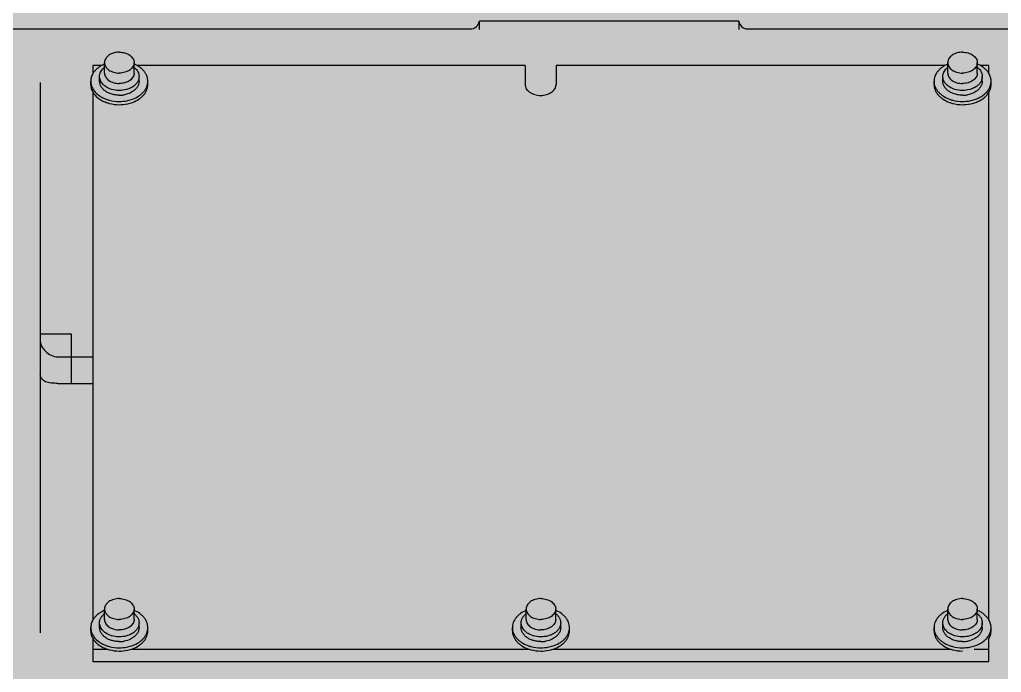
# Model space of a CAD drawing. Header units: millimetres. Extents: x -18489 to 17339, y -1599 to 10961.
# Drawn here: x -14620.48 to -14585.03, y 2107.55 to 2131.13 of the extents above; entities that cross this region are included whole.
import ezdxf

# ---------------------------------------------------------------- set-up
doc = ezdxf.new("R2010")
doc.units = ezdxf.units.MM
for name, color, linetype in [('188K-SM-03-F10-MECH-EQ-Y2257103$0$0 Xref', 8, 'Continuous'), ('188K-SM-03-F10-MECH-EQ-Y2257103$0$M-EQU-FOUNDATION', 8, 'Continuous'), ('188K-SM-03-F10-MECH-EQ-Y2257103$0$Micron CUP L10 HVAC EQU$0$M-MECH-EQU', 136, 'Continuous'), ('188K-SM-03-F10-MECH-EQ-Y2257103$0$Micron CUP L10 HVAC EQU$0$M-PHASE1 AREA', 252, 'Continuous')]:
    doc.layers.add(name, color=color, linetype=linetype)

# ---------------------------------------------------------------- blocks, each defined once
blk = doc.blocks.new('188K-SM-03-F10-MECH-EQ-Y2257103$0$Micron CUP L10 HVAC EQU$0$A$C0c53ceb0')
at = {"layer": '188K-SM-03-F10-MECH-EQ-Y2257103$0$Micron CUP L10 HVAC EQU$0$M-PHASE1 AREA'}
for p, q in [((15486.37702, 12136.53778), (15392.74966, 12136.53778)), ((15392.74966, 12133.5132), (15392.74966, 12136.53778)), ((15486.37702, 12136.53778), (15486.37702, 12133.5132)), ((15203.21132, 12133.74672), (15389.45113, 12133.74672)), ((15489.67555, 12133.74672), (15605.70752, 12133.74672)), ((15256.23178, 12120.51174), (15253.19667, 12120.51174)), ((15253.19667, 12120.51174), (15253.19667, 12117.62526)), ((15257.38326, 12117.82049), (15257.38326, 12121.58823)), ((15268.04003, 12117.82049), (15268.04003, 12121.58823)), ((15409.24228, 12120.51174), (15269.19151, 12120.51174)), ((15409.24228, 12120.51174), (15409.24228, 12113.69392)), ((15560.71103, 12120.51174), (15420.40652, 12120.51174)), ((15420.40652, 12120.51174), (15420.40652, 12113.69392)), ((15561.86251, 12117.82049), (15561.86251, 12121.58823)), ((15572.51928, 12117.82049), (15572.51928, 12121.58823)), ((15576.70587, 12120.51174), (15573.67076, 12120.51174)), ((15576.70587, 12117.62526), (15576.70587, 12120.51174)), ((15255.58175, 12114.86013), (15255.58175, 12116.56458)), ((15269.84153, 12114.86013), (15269.84153, 12116.56458)), ((15560.061, 12114.86013), (15560.061, 12116.56458)), ((15574.32078, 12114.86013), (15574.32078, 12116.56458)), ((15234.16671, 12114.41434), (15234.16671, 11915.61578)), ((15252.40375, 12113.69392), (15252.40375, 12114.86013)), ((15273.01953, 12113.69392), (15273.01953, 12114.86013)), ((15556.883, 12113.69392), (15556.883, 12114.86013)), ((15577.49878, 12113.69392), (15577.49878, 12114.86013)), ((15253.19667, 12110.9288), (15253.19667, 11920.26753)), ((15576.70587, 11920.26753), (15576.70587, 12110.9288)), ((15245.45782, 12023.44911), (15234.16671, 12023.44911)), ((15245.45782, 12005.72941), (15245.45782, 12023.44911)), ((15240.51003, 12015.32976), (15253.19667, 12015.32976)), ((15240.51003, 12005.72955), (15253.19667, 12005.72955)), ((15257.38326, 11920.46276), (15257.38326, 11924.2305)), ((15268.04003, 11920.46276), (15268.04003, 11924.2305)), ((15409.62288, 11920.46276), (15409.62288, 11924.2305)), ((15420.27965, 11920.46276), (15420.27965, 11924.2305)), ((15561.86251, 11920.46276), (15561.86251, 11924.2305)), ((15572.51928, 11920.46276), (15572.51928, 11924.2305)), ((15255.58175, 11917.5024), (15255.58175, 11919.20685)), ((15269.84153, 11917.5024), (15269.84153, 11919.20685)), ((15407.82138, 11917.5024), (15407.82138, 11919.20685)), ((15422.08116, 11917.5024), (15422.08116, 11919.20685)), ((15560.061, 11917.5024), (15560.061, 11919.20685)), ((15574.32078, 11917.5024), (15574.32078, 11919.20685)), ((15252.40375, 11916.33619), (15252.40375, 11917.5024)), ((15273.01953, 11916.33619), (15273.01953, 11917.5024)), ((15404.64338, 11916.33619), (15404.64338, 11917.5024)), ((15425.25916, 11916.33619), (15425.25916, 11917.5024)), ((15556.883, 11916.33619), (15556.883, 11917.5024)), ((15577.49878, 11916.33619), (15577.49878, 11917.5024)), ((15253.19667, 11913.57107), (15253.19667, 11905.21239)), ((15576.70587, 11905.21239), (15576.70587, 11913.57107)), ((15253.19667, 11909.6978), (15258.46102, 11909.6978)), ((15266.96227, 11909.6978), (15410.70064, 11909.6978)), ((15419.20189, 11909.6978), (15562.94027, 11909.6978)), ((15571.44152, 11909.6978), (15576.70587, 11909.6978)), ((15253.19667, 11905.21239), (15576.70587, 11905.21239))]:
    blk.add_line(p, q, dxfattribs=at)
for centre, radius, start, end in [((15389.45113, 12137.04524), 3.29853, 270, 351.1501169), ((15489.67555, 12137.04524), 3.29853, 188.8498831, 270), ((15261.89483, 12110.5293), 11.4928, 113.1588691, 116.1903204), ((15263.51735, 12110.50269), 11.52164, 64.948865, 66.842348), ((15566.37407, 12110.5293), 11.4928, 113.1588691, 116.1903204), ((15567.9966, 12110.50269), 11.52164, 64.948865, 66.842348), ((15261.01761, 12115.33503), 5.84634, 128.528757, 133.6162458), ((15264.26386, 12115.16578), 6.06708, 49.7708212, 51.4191546), ((15565.49686, 12115.33503), 5.84634, 128.528757, 133.6162458), ((15568.74311, 12115.16578), 6.06708, 49.7708212, 51.4191546), ((15260.78263, 12117.54479), 5.50374, 222.7749544, 226.8486984), ((15261.13143, 12117.92581), 6.02027, 226.9069085, 232.4938278), ((15264.18588, 12118.06039), 6.19155, 307.5258068, 308.9357053), ((15565.26188, 12117.54479), 5.50374, 222.7749544, 226.8486984), ((15565.61068, 12117.92581), 6.02027, 226.9069085, 232.4938278), ((15568.66513, 12118.06039), 6.19155, 307.5258068, 308.9357053), ((15262.71288, 12119.84892), 10.03038, 269.9929258, 276.1678883), ((15262.72994, 12119.68053), 9.86114, 276.1744783, 277.1800614), ((15262.74707, 12119.5528), 9.73227, 277.1739976, 280.0449696), ((15567.19213, 12119.84892), 10.03038, 269.9929258, 276.1678883), ((15567.20919, 12119.68053), 9.86114, 276.1744783, 277.1800614), ((15567.22632, 12119.5528), 9.73227, 277.1739976, 280.0449696), ((15260.78263, 11920.18706), 5.50374, 222.7749544, 226.8486984), ((15261.13143, 11920.56808), 6.02027, 226.9069085, 232.4938278), ((15264.18588, 11920.70266), 6.19155, 307.5258068, 308.9357053), ((15413.02225, 11920.18706), 5.50374, 222.7749544, 226.8486984), ((15413.37106, 11920.56808), 6.02027, 226.9069085, 232.4938278), ((15416.42551, 11920.70266), 6.19155, 307.5258068, 308.9357053), ((15565.66812, 11920.64049), 6.11268, 229.0033146, 232.4800237), ((15568.75266, 11920.59278), 6.05109, 307.5022766, 311.014385), ((15262.71288, 11922.49119), 10.03038, 269.9929258, 276.1678883), ((15262.72994, 11922.3228), 9.86114, 276.1744783, 277.1800614), ((15262.74707, 11922.19507), 9.73227, 277.1739976, 280.0449696), ((15414.95251, 11922.49119), 10.03038, 269.9929258, 276.1678883), ((15414.96956, 11922.3228), 9.86114, 276.1744783, 277.1800614), ((15414.98669, 11922.19507), 9.73227, 277.1739976, 280.0449696), ((15567.20388, 11922.31504), 9.85425, 269.9245055, 281.54312)]:
    blk.add_arc(centre, radius, start, end, dxfattribs=at)
for points, knots in [([(15262.71164, 12125.35597), (15262.02526, 12125.35597), (15261.00163, 12125.21783), (15259.75605, 12124.75204), (15258.94412, 12124.2866), (15258.27314, 12123.71647), (15257.76921, 12123.06039), (15257.45506, 12122.34193), (15257.38327, 12121.83561), (15257.38327, 12121.58823)], [0, 0, 0, 0, 0.286788988, 0.423950674, 0.553971236, 0.675795026, 0.789521273, 0.896637404, 1, 1, 1, 1]), ([(15262.71164, 12125.35597), (15263.39802, 12125.35597), (15264.42165, 12125.21783), (15265.66723, 12124.75204), (15266.47916, 12124.2866), (15267.15015, 12123.71647), (15267.65407, 12123.06039), (15267.96822, 12122.34193), (15268.04001, 12121.83561), (15268.04001, 12121.58823)], [0, 0, 0, 0, 0.286788988, 0.423950674, 0.553971236, 0.675795026, 0.789521273, 0.896637404, 1, 1, 1, 1]), ([(15567.19089, 12125.35597), (15566.50451, 12125.35597), (15565.48088, 12125.21783), (15564.2353, 12124.75204), (15563.42337, 12124.2866), (15562.75239, 12123.71647), (15562.24846, 12123.06039), (15561.93431, 12122.34193), (15561.86252, 12121.83561), (15561.86252, 12121.58823)], [0, 0, 0, 0, 0.286788988, 0.423950674, 0.553971236, 0.675795026, 0.789521273, 0.896637404, 1, 1, 1, 1]), ([(15567.19089, 12125.35597), (15567.87727, 12125.35597), (15568.9009, 12125.21783), (15570.14648, 12124.75204), (15570.95841, 12124.2866), (15571.6294, 12123.71647), (15572.13332, 12123.06039), (15572.44747, 12122.34193), (15572.51926, 12121.83561), (15572.51926, 12121.58823)], [0, 0, 0, 0, 0.286788988, 0.423950674, 0.553971236, 0.675795026, 0.789521273, 0.896637404, 1, 1, 1, 1]), ([(15256.82243, 12120.84217), (15256.42737, 12120.6477), (15255.67662, 12120.22145), (15254.66846, 12119.4583), (15253.82275, 12118.59985), (15253.36873, 12117.95978), (15253.17754, 12117.63081)], [0, 0, 0, 0, 0.268332212, 0.524486576, 0.768135983, 1, 1, 1, 1]), ([(15257.38327, 12121.58823), (15257.38327, 12121.34085), (15257.45506, 12120.83454), (15257.76921, 12120.11608), (15258.27314, 12119.45999), (15258.94412, 12118.88986), (15259.75605, 12118.42443), (15261.00163, 12117.95863), (15262.02526, 12117.82049), (15262.71164, 12117.82049)], [0, 0, 0, 0, 0.103362596, 0.210478727, 0.324204974, 0.446028764, 0.576049326, 0.713211012, 1, 1, 1, 1]), ([(15268.04001, 12121.58823), (15268.04001, 12121.34085), (15267.96822, 12120.83454), (15267.65407, 12120.11608), (15267.15015, 12119.45999), (15266.47916, 12118.88986), (15265.66723, 12118.42443), (15264.42165, 12117.95863), (15263.39802, 12117.82049), (15262.71164, 12117.82049)], [0, 0, 0, 0, 0.103362596, 0.210478727, 0.324204974, 0.446028764, 0.576049326, 0.713211012, 1, 1, 1, 1]), ([(15273.01953, 12114.86013), (15273.01953, 12115.16017), (15272.96627, 12115.76598), (15272.72874, 12116.65652), (15272.33789, 12117.51819), (15271.8007, 12118.33739), (15271.12595, 12119.10226), (15270.03653, 12120.05297), (15269.07613, 12120.62253), (15268.39592, 12120.94049)], [0, 0, 0, 0, 0.11174478, 0.225149291, 0.341705381, 0.462607147, 0.588678042, 0.720351669, 1, 1, 1, 1]), ([(15561.30168, 12120.84217), (15560.64869, 12120.52073), (15559.7285, 12119.95097), (15558.68771, 12119.01115), (15558.04383, 12118.25858), (15557.53183, 12117.45546), (15557.15967, 12116.61291), (15556.93366, 12115.74361), (15556.883, 12115.15284), (15556.883, 12114.86013)], [0, 0, 0, 0, 0.278914809, 0.410341784, 0.53631175, 0.65727955, 0.774063787, 0.887825769, 1, 1, 1, 1]), ([(15561.86252, 12121.58823), (15561.86252, 12121.34085), (15561.93431, 12120.83454), (15562.24846, 12120.11608), (15562.75239, 12119.45999), (15563.42337, 12118.88986), (15564.2353, 12118.42443), (15565.48088, 12117.95863), (15566.50451, 12117.82049), (15567.19089, 12117.82049)], [0, 0, 0, 0, 0.103362596, 0.210478727, 0.324204974, 0.446028764, 0.576049326, 0.713211012, 1, 1, 1, 1]), ([(15572.51926, 12121.58823), (15572.51926, 12121.34085), (15572.44747, 12120.83454), (15572.13332, 12120.11608), (15571.6294, 12119.45999), (15570.95841, 12118.88986), (15570.14648, 12118.42443), (15568.9009, 12117.95863), (15567.87727, 12117.82049), (15567.19089, 12117.82049)], [0, 0, 0, 0, 0.103362596, 0.210478727, 0.324204974, 0.446028764, 0.576049326, 0.713211012, 1, 1, 1, 1]), ([(15576.72499, 12117.63081), (15576.5256, 12117.9739), (15576.04875, 12118.64065), (15575.15575, 12119.5293), (15574.08838, 12120.31292), (15573.29341, 12120.74498), (15572.87517, 12120.94049)], [0, 0, 0, 0, 0.231166026, 0.474613239, 0.731045203, 1, 1, 1, 1]), ([(15253.17754, 12117.63081), (15253.05209, 12117.41496), (15252.8293, 12116.97329), (15252.58471, 12116.28072), (15252.4368, 12115.57409), (15252.40375, 12115.09716), (15252.40375, 12114.86013)], [0, 0, 0, 0, 0.257512723, 0.508724866, 0.755506666, 1, 1, 1, 1]), ([(15255.58177, 12116.56458), (15255.58177, 12116.83323), (15255.64417, 12117.37897), (15255.9204, 12118.16938), (15256.36992, 12118.91542), (15256.76532, 12119.35852), (15256.98466, 12119.56764)], [0, 0, 0, 0, 0.236860265, 0.479513031, 0.732801805, 1, 1, 1, 1]), ([(15256.74274, 12113.80709), (15256.55952, 12114.00539), (15256.23037, 12114.42141), (15255.85956, 12115.10806), (15255.63281, 12115.82756), (15255.58177, 12116.32102), (15255.58177, 12116.56458)], [0, 0, 0, 0, 0.264767003, 0.517467871, 0.761153089, 1, 1, 1, 1]), ([(15257.38327, 12117.82049), (15257.38327, 12117.57311), (15257.45506, 12117.0668), (15257.76921, 12116.34834), (15258.27314, 12115.69225), (15258.94412, 12115.12212), (15259.75605, 12114.65669), (15261.00163, 12114.1909), (15262.02526, 12114.05276), (15262.71164, 12114.05276)], [0, 0, 0, 0, 0.103362596, 0.210478727, 0.324204974, 0.446028764, 0.576049326, 0.713211012, 1, 1, 1, 1]), ([(15268.04001, 12117.82049), (15268.04001, 12117.57311), (15267.96822, 12117.0668), (15267.65407, 12116.34834), (15267.15015, 12115.69225), (15266.47916, 12115.12212), (15265.66723, 12114.65669), (15264.42165, 12114.1909), (15263.39802, 12114.05276), (15262.71164, 12114.05276)], [0, 0, 0, 0, 0.103362596, 0.210478727, 0.324204974, 0.446028764, 0.576049326, 0.713211012, 1, 1, 1, 1]), ([(15269.84152, 12116.56458), (15269.84152, 12116.26173), (15269.76164, 12115.64406), (15269.41005, 12114.75882), (15268.8423, 12113.93753), (15268.34917, 12113.46424), (15268.07695, 12113.24428)], [0, 0, 0, 0, 0.234069694, 0.475329886, 0.729505668, 1, 1, 1, 1]), ([(15268.18227, 12119.7978), (15268.43921, 12119.58041), (15268.90406, 12119.11482), (15269.43732, 12118.31398), (15269.76679, 12117.45517), (15269.84152, 12116.85781), (15269.84152, 12116.56458)], [0, 0, 0, 0, 0.269574381, 0.523491077, 0.765138928, 1, 1, 1, 1]), ([(15560.06102, 12116.56458), (15560.06102, 12116.83323), (15560.12342, 12117.37897), (15560.39965, 12118.16938), (15560.84917, 12118.91542), (15561.24457, 12119.35852), (15561.46391, 12119.56764)], [0, 0, 0, 0, 0.236860265, 0.479513031, 0.732801805, 1, 1, 1, 1]), ([(15561.22199, 12113.80709), (15561.03877, 12114.00539), (15560.70962, 12114.42141), (15560.33881, 12115.10806), (15560.11206, 12115.82756), (15560.06102, 12116.32102), (15560.06102, 12116.56458)], [0, 0, 0, 0, 0.264767003, 0.517467871, 0.761153089, 1, 1, 1, 1]), ([(15561.86252, 12117.82049), (15561.86252, 12117.57311), (15561.93431, 12117.0668), (15562.24846, 12116.34834), (15562.75239, 12115.69225), (15563.42337, 12115.12212), (15564.2353, 12114.65669), (15565.48088, 12114.1909), (15566.50451, 12114.05276), (15567.19089, 12114.05276)], [0, 0, 0, 0, 0.103362596, 0.210478727, 0.324204974, 0.446028764, 0.576049326, 0.713211012, 1, 1, 1, 1]), ([(15572.51926, 12117.82049), (15572.51926, 12117.57311), (15572.44747, 12117.0668), (15572.13332, 12116.34834), (15571.6294, 12115.69225), (15570.95841, 12115.12212), (15570.14648, 12114.65669), (15568.9009, 12114.1909), (15567.87727, 12114.05276), (15567.19089, 12114.05276)], [0, 0, 0, 0, 0.103362596, 0.210478727, 0.324204974, 0.446028764, 0.576049326, 0.713211012, 1, 1, 1, 1]), ([(15574.32077, 12116.56458), (15574.32077, 12116.26173), (15574.24089, 12115.64406), (15573.8893, 12114.75882), (15573.32155, 12113.93753), (15572.82842, 12113.46424), (15572.5562, 12113.24428)], [0, 0, 0, 0, 0.234069694, 0.475329886, 0.729505668, 1, 1, 1, 1]), ([(15572.66152, 12119.7978), (15572.91846, 12119.58041), (15573.38331, 12119.11482), (15573.91657, 12118.31398), (15574.24604, 12117.45517), (15574.32077, 12116.85781), (15574.32077, 12116.56458)], [0, 0, 0, 0, 0.269574381, 0.523491077, 0.765138928, 1, 1, 1, 1]), ([(15577.49878, 12114.86013), (15577.49878, 12115.09716), (15577.46573, 12115.57409), (15577.31783, 12116.28072), (15577.07323, 12116.97329), (15576.85044, 12117.41496), (15576.72499, 12117.63081)], [0, 0, 0, 0, 0.244493334, 0.491275134, 0.742487277, 1, 1, 1, 1]), ([(15252.40375, 12114.86013), (15252.40375, 12114.62309), (15252.4368, 12114.14617), (15252.58471, 12113.43953), (15252.8293, 12112.74697), (15253.05209, 12112.30529), (15253.17754, 12112.08944)], [0, 0, 0, 0, 0.244493334, 0.491275134, 0.742487277, 1, 1, 1, 1]), ([(15252.40375, 12113.69392), (15252.40375, 12113.45689), (15252.4368, 12112.97996), (15252.58471, 12112.27333), (15252.8293, 12111.58076), (15253.05209, 12111.13909), (15253.17754, 12110.92324)], [0, 0, 0, 0, 0.244493334, 0.491275134, 0.742487277, 1, 1, 1, 1]), ([(15257.93812, 12111.11522), (15257.58192, 12111.34225), (15256.93228, 12111.84496), (15256.17001, 12112.76296), (15255.6916, 12113.78251), (15255.58177, 12114.5071), (15255.58177, 12114.86013)], [0, 0, 0, 0, 0.27510598, 0.530746196, 0.770079369, 1, 1, 1, 1]), ([(15259.32343, 12112.12863), (15259.15191, 12112.19413), (15258.49918, 12112.46813), (15257.88182, 12112.83061), (15257.46601, 12113.15)], [0, 0, 0, 0, 0.259357224, 1, 1, 1, 1]), ([(15267.95727, 12113.15), (15267.82202, 12113.04611), (15267.24306, 12112.63776), (15266.60193, 12112.32037), (15266.09986, 12112.12863)], [0, 0, 0, 0, 0.24089007, 1, 1, 1, 1]), ([(15267.48043, 12108.39828), (15268.27931, 12108.69307), (15269.41659, 12109.2511), (15270.7228, 12110.2378), (15271.53656, 12111.05003), (15272.18794, 12111.93481), (15272.664, 12112.87676), (15272.95428, 12113.85796), (15273.01953, 12114.52864), (15273.01953, 12114.86013)], [0, 0, 0, 0, 0.282453329, 0.415182561, 0.541745185, 0.662447936, 0.77810747, 0.890044774, 1, 1, 1, 1]), ([(15267.48043, 12107.23207), (15268.27931, 12107.52686), (15269.41659, 12108.0849), (15270.7228, 12109.0716), (15271.53656, 12109.88383), (15272.18794, 12110.76861), (15272.664, 12111.71056), (15272.95428, 12112.69175), (15273.01953, 12113.36243), (15273.01953, 12113.69392)], [0, 0, 0, 0, 0.282453329, 0.415182561, 0.541745185, 0.662447936, 0.77810747, 0.890044774, 1, 1, 1, 1]), ([(15269.84152, 12114.86013), (15269.84152, 12114.5071), (15269.73169, 12113.78251), (15269.25327, 12112.76296), (15268.491, 12111.84496), (15267.84137, 12111.34225), (15267.48516, 12111.11522)], [0, 0, 0, 0, 0.229920631, 0.469253804, 0.72489402, 1, 1, 1, 1]), ([(15409.24228, 12113.69392), (15409.24228, 12113.17082), (15409.58197, 12112.04728), (15410.8827, 12110.76104), (15412.71101, 12109.93477), (15414.8244, 12109.64928), (15416.93779, 12109.93477), (15418.7661, 12110.76104), (15420.06683, 12112.04728), (15420.40652, 12113.17082), (15420.40652, 12113.69392)], [0, 0, 0, 0, 0.104746837, 0.222329114, 0.356016419, 0.5, 0.643983581, 0.777670886, 0.895253162, 1, 1, 1, 1]), ([(15556.883, 12114.86013), (15556.883, 12114.52864), (15556.94825, 12113.85796), (15557.23853, 12112.87676), (15557.7146, 12111.93481), (15558.36597, 12111.05003), (15559.17974, 12110.2378), (15560.48594, 12109.2511), (15561.62322, 12108.69307), (15562.4221, 12108.39828)], [0, 0, 0, 0, 0.109955226, 0.22189253, 0.337552064, 0.458254815, 0.584817439, 0.717546671, 1, 1, 1, 1]), ([(15556.883, 12113.69392), (15556.883, 12113.36243), (15556.94825, 12112.69175), (15557.23853, 12111.71056), (15557.7146, 12110.76861), (15558.36597, 12109.88383), (15559.17974, 12109.0716), (15560.48594, 12108.0849), (15561.62322, 12107.52686), (15562.4221, 12107.23207)], [0, 0, 0, 0, 0.109955226, 0.22189253, 0.337552064, 0.458254815, 0.584817439, 0.717546671, 1, 1, 1, 1]), ([(15562.41737, 12111.11522), (15562.06117, 12111.34225), (15561.41153, 12111.84496), (15560.64926, 12112.76296), (15560.17085, 12113.78251), (15560.06102, 12114.5071), (15560.06102, 12114.86013)], [0, 0, 0, 0, 0.27510598, 0.530746196, 0.770079369, 1, 1, 1, 1]), ([(15563.80268, 12112.12863), (15563.63116, 12112.19413), (15562.97843, 12112.46813), (15562.36107, 12112.83061), (15561.94526, 12113.15)], [0, 0, 0, 0, 0.259357224, 1, 1, 1, 1]), ([(15572.43652, 12113.15), (15572.30127, 12113.04611), (15571.72231, 12112.63776), (15571.08118, 12112.32037), (15570.5791, 12112.12863)], [0, 0, 0, 0, 0.24089007, 1, 1, 1, 1]), ([(15574.32077, 12114.86013), (15574.32077, 12114.5071), (15574.21094, 12113.78251), (15573.73252, 12112.76296), (15572.97025, 12111.84496), (15572.32062, 12111.34225), (15571.96441, 12111.11522)], [0, 0, 0, 0, 0.229920631, 0.469253804, 0.72489402, 1, 1, 1, 1]), ([(15576.72499, 12112.08944), (15576.85044, 12112.30529), (15577.07323, 12112.74697), (15577.31783, 12113.43953), (15577.46573, 12114.14617), (15577.49878, 12114.62309), (15577.49878, 12114.86013)], [0, 0, 0, 0, 0.257512723, 0.508724866, 0.755506666, 1, 1, 1, 1]), ([(15576.72499, 12110.92324), (15576.85044, 12111.13909), (15577.07323, 12111.58076), (15577.31783, 12112.27333), (15577.46573, 12112.97996), (15577.49878, 12113.45689), (15577.49878, 12113.69392)], [0, 0, 0, 0, 0.257512723, 0.508724866, 0.755506666, 1, 1, 1, 1]), ([(15253.17754, 12112.08944), (15253.41232, 12111.68547), (15253.99088, 12110.90444), (15255.09666, 12109.89282), (15256.42998, 12109.03447), (15257.42195, 12108.59049), (15257.94285, 12108.39828)], [0, 0, 0, 0, 0.228329103, 0.471045062, 0.728675928, 1, 1, 1, 1]), ([(15253.17754, 12110.92324), (15253.41232, 12110.51926), (15253.99088, 12109.73823), (15255.09666, 12108.72661), (15256.42998, 12107.86826), (15257.42195, 12107.42429), (15257.94285, 12107.23207)], [0, 0, 0, 0, 0.228329103, 0.471045062, 0.728675928, 1, 1, 1, 1]), ([(15260.47811, 12110.0723), (15260.24614, 12110.1264), (15259.36115, 12110.36872), (15258.51108, 12110.75005), (15257.93812, 12111.11522)], [0, 0, 0, 0, 0.25958004, 1, 1, 1, 1]), ([(15262.71164, 12111.52299), (15262.41792, 12111.52299), (15261.26803, 12111.57311), (15260.1241, 12111.82286), (15259.32343, 12112.12863)], [0, 0, 0, 0, 0.255236185, 1, 1, 1, 1]), ([(15262.71164, 12109.81854), (15262.52253, 12109.81854), (15261.7725, 12109.83967), (15261.02454, 12109.94484), (15260.47811, 12110.0723)], [0, 0, 0, 0, 0.252084477, 1, 1, 1, 1]), ([(15266.09986, 12112.12863), (15265.83754, 12112.02846), (15264.7423, 12111.67163), (15263.58175, 12111.52299), (15262.71164, 12111.52299)], [0, 0, 0, 0, 0.243974103, 1, 1, 1, 1]), ([(15267.48516, 12111.11522), (15267.26577, 12110.9754), (15266.31628, 12110.44311), (15265.25877, 12110.11398), (15264.44458, 12109.96972)], [0, 0, 0, 0, 0.239330495, 1, 1, 1, 1]), ([(15564.95736, 12110.0723), (15564.72539, 12110.1264), (15563.8404, 12110.36872), (15562.99032, 12110.75005), (15562.41737, 12111.11522)], [0, 0, 0, 0, 0.25958004, 1, 1, 1, 1]), ([(15567.19089, 12111.52299), (15566.89717, 12111.52299), (15565.74728, 12111.57311), (15564.60335, 12111.82286), (15563.80268, 12112.12863)], [0, 0, 0, 0, 0.255236185, 1, 1, 1, 1]), ([(15567.19089, 12109.81854), (15567.00178, 12109.81854), (15566.25175, 12109.83967), (15565.50379, 12109.94484), (15564.95736, 12110.0723)], [0, 0, 0, 0, 0.252084477, 1, 1, 1, 1]), ([(15570.5791, 12112.12863), (15570.31679, 12112.02846), (15569.22155, 12111.67163), (15568.061, 12111.52299), (15567.19089, 12111.52299)], [0, 0, 0, 0, 0.243974103, 1, 1, 1, 1]), ([(15571.96441, 12111.11522), (15571.74502, 12110.9754), (15570.79553, 12110.44311), (15569.73802, 12110.11398), (15568.92383, 12109.96972)], [0, 0, 0, 0, 0.239330495, 1, 1, 1, 1]), ([(15571.95968, 12108.39828), (15572.48058, 12108.59049), (15573.47255, 12109.03447), (15574.80588, 12109.89282), (15575.91166, 12110.90444), (15576.49021, 12111.68547), (15576.72499, 12112.08944)], [0, 0, 0, 0, 0.271324072, 0.528954938, 0.771670897, 1, 1, 1, 1]), ([(15571.95968, 12107.23207), (15572.48058, 12107.42429), (15573.47255, 12107.86826), (15574.80588, 12108.72661), (15575.91166, 12109.73823), (15576.49021, 12110.51926), (15576.72499, 12110.92324)], [0, 0, 0, 0, 0.271324072, 0.528954938, 0.771670897, 1, 1, 1, 1]), ([(15257.94285, 12108.39828), (15258.31371, 12108.26143), (15259.85813, 12107.77451), (15261.48888, 12107.57135), (15262.71164, 12107.57135)], [0, 0, 0, 0, 0.244303598, 1, 1, 1, 1]), ([(15257.94285, 12107.23207), (15258.31371, 12107.09522), (15259.85813, 12106.6083), (15261.48888, 12106.40514), (15262.71164, 12106.40514)], [0, 0, 0, 0, 0.244303598, 1, 1, 1, 1]), ([(15262.71164, 12107.57135), (15263.12415, 12107.57135), (15264.74091, 12107.63979), (15266.34955, 12107.98097), (15267.48043, 12108.39828)], [0, 0, 0, 0, 0.254957247, 1, 1, 1, 1]), ([(15262.71164, 12106.40514), (15263.12415, 12106.40514), (15264.74091, 12106.47359), (15266.34955, 12106.81476), (15267.48043, 12107.23207)], [0, 0, 0, 0, 0.254957247, 1, 1, 1, 1]), ([(15562.4221, 12108.39828), (15562.79296, 12108.26143), (15564.33738, 12107.77451), (15565.96813, 12107.57135), (15567.19089, 12107.57135)], [0, 0, 0, 0, 0.244303598, 1, 1, 1, 1]), ([(15562.4221, 12107.23207), (15562.79296, 12107.09522), (15564.33738, 12106.6083), (15565.96813, 12106.40514), (15567.19089, 12106.40514)], [0, 0, 0, 0, 0.244303598, 1, 1, 1, 1]), ([(15567.19089, 12107.57135), (15567.60339, 12107.57135), (15569.22016, 12107.63979), (15570.8288, 12107.98097), (15571.95968, 12108.39828)], [0, 0, 0, 0, 0.254957247, 1, 1, 1, 1]), ([(15567.19089, 12106.40514), (15567.60339, 12106.40514), (15569.22016, 12106.47359), (15570.8288, 12106.81476), (15571.95968, 12107.23207)], [0, 0, 0, 0, 0.254957247, 1, 1, 1, 1]), ([(15234.16671, 12020.79978), (15234.16671, 12020.21662), (15234.66239, 12018.90399), (15236.0167, 12017.20428), (15237.99995, 12015.75483), (15239.67284, 12015.32976), (15240.51003, 12015.32976)], [0, 0, 0, 0, 0.194431003, 0.446315186, 0.720873, 1, 1, 1, 1]), ([(15240.51003, 12005.72955), (15239.69423, 12005.72955), (15238.18648, 12005.78158), (15236.10218, 12006.15004), (15234.45259, 12007.32201), (15234.16671, 12008.60643), (15234.16671, 12009.23033)], [0, 0, 0, 0, 0.300006288, 0.55471551, 0.770561951, 1, 1, 1, 1]), ([(15262.71164, 11927.99824), (15262.02526, 11927.99824), (15261.00163, 11927.8601), (15259.75605, 11927.39431), (15258.94412, 11926.92887), (15258.27314, 11926.35874), (15257.76921, 11925.70266), (15257.45506, 11924.9842), (15257.38327, 11924.47788), (15257.38327, 11924.2305)], [0, 0, 0, 0, 0.286788988, 0.423950674, 0.553971236, 0.675795026, 0.789521273, 0.896637404, 1, 1, 1, 1]), ([(15262.71164, 11927.99824), (15263.39802, 11927.99824), (15264.42165, 11927.8601), (15265.66723, 11927.39431), (15266.47916, 11926.92887), (15267.15015, 11926.35874), (15267.65407, 11925.70266), (15267.96822, 11924.9842), (15268.04001, 11924.47788), (15268.04001, 11924.2305)], [0, 0, 0, 0, 0.286788988, 0.423950674, 0.553971236, 0.675795026, 0.789521273, 0.896637404, 1, 1, 1, 1]), ([(15414.95127, 11927.99824), (15414.26489, 11927.99824), (15413.24126, 11927.8601), (15411.99568, 11927.39431), (15411.18375, 11926.92887), (15410.51276, 11926.35874), (15410.00884, 11925.70266), (15409.69469, 11924.9842), (15409.6229, 11924.47788), (15409.6229, 11924.2305)], [0, 0, 0, 0, 0.286788988, 0.423950674, 0.553971236, 0.675795026, 0.789521273, 0.896637404, 1, 1, 1, 1]), ([(15414.95127, 11927.99824), (15415.63765, 11927.99824), (15416.66128, 11927.8601), (15417.90686, 11927.39431), (15418.71879, 11926.92887), (15419.38977, 11926.35874), (15419.8937, 11925.70266), (15420.20785, 11924.9842), (15420.27964, 11924.47788), (15420.27964, 11924.2305)], [0, 0, 0, 0, 0.286788988, 0.423950674, 0.553971236, 0.675795026, 0.789521273, 0.896637404, 1, 1, 1, 1]), ([(15567.19089, 11927.99824), (15566.50451, 11927.99824), (15565.48088, 11927.8601), (15564.2353, 11927.39431), (15563.42337, 11926.92887), (15562.75239, 11926.35874), (15562.24846, 11925.70266), (15561.93431, 11924.9842), (15561.86252, 11924.47788), (15561.86252, 11924.2305)], [0, 0, 0, 0, 0.286788988, 0.423950674, 0.553971236, 0.675795026, 0.789521273, 0.896637404, 1, 1, 1, 1]), ([(15567.19089, 11927.99824), (15567.87727, 11927.99824), (15568.9009, 11927.8601), (15570.14648, 11927.39431), (15570.95841, 11926.92887), (15571.6294, 11926.35874), (15572.13332, 11925.70266), (15572.44747, 11924.9842), (15572.51926, 11924.47788), (15572.51926, 11924.2305)], [0, 0, 0, 0, 0.286788988, 0.423950674, 0.553971236, 0.675795026, 0.789521273, 0.896637404, 1, 1, 1, 1]), ([(15257.37491, 11923.73826), (15256.91749, 11923.54253), (15256.04762, 11923.10331), (15254.87953, 11922.28822), (15253.90607, 11921.35069), (15253.39059, 11920.63967), (15253.17754, 11920.27308)], [0, 0, 0, 0, 0.269931631, 0.526826294, 0.769963352, 1, 1, 1, 1]), ([(15255.58177, 11919.20685), (15255.58177, 11919.51236), (15255.6631, 11920.13564), (15256.02091, 11921.02814), (15256.59835, 11921.85498), (15257.09939, 11922.33027), (15257.37588, 11922.55087)], [0, 0, 0, 0, 0.233850718, 0.475004706, 0.729253262, 1, 1, 1, 1]), ([(15257.38327, 11924.2305), (15257.38327, 11923.98312), (15257.45506, 11923.47681), (15257.76921, 11922.75835), (15258.27314, 11922.10226), (15258.94412, 11921.53213), (15259.75605, 11921.0667), (15261.00163, 11920.6009), (15262.02526, 11920.46276), (15262.71164, 11920.46276)], [0, 0, 0, 0, 0.103362596, 0.210478727, 0.324204974, 0.446028764, 0.576049326, 0.713211012, 1, 1, 1, 1]), ([(15268.04001, 11924.2305), (15268.04001, 11923.98312), (15267.96822, 11923.47681), (15267.65407, 11922.75835), (15267.15015, 11922.10226), (15266.47916, 11921.53213), (15265.66723, 11921.0667), (15264.42165, 11920.6009), (15263.39802, 11920.46276), (15262.71164, 11920.46276)], [0, 0, 0, 0, 0.103362596, 0.210478727, 0.324204974, 0.446028764, 0.576049326, 0.713211012, 1, 1, 1, 1]), ([(15268.04741, 11922.55087), (15268.3239, 11922.33027), (15268.82493, 11921.85498), (15269.40237, 11921.02814), (15269.76019, 11920.13564), (15269.84152, 11919.51236), (15269.84152, 11919.20685)], [0, 0, 0, 0, 0.270746738, 0.524995294, 0.766149282, 1, 1, 1, 1]), ([(15273.01953, 11917.5024), (15273.01953, 11917.8146), (15272.96178, 11918.44547), (15272.70449, 11919.37117), (15272.28162, 11920.26425), (15271.70141, 11921.1095), (15270.9741, 11921.89377), (15269.80228, 11922.86049), (15268.77422, 11923.42768), (15268.04837, 11923.73826)], [0, 0, 0, 0, 0.111041272, 0.223864441, 0.340057107, 0.460865279, 0.587115231, 0.719198405, 1, 1, 1, 1]), ([(15409.61454, 11923.73826), (15408.88869, 11923.42768), (15407.86063, 11922.86049), (15406.68881, 11921.89377), (15405.9615, 11921.1095), (15405.38129, 11920.26425), (15404.95842, 11919.37117), (15404.70113, 11918.44547), (15404.64338, 11917.8146), (15404.64338, 11917.5024)], [0, 0, 0, 0, 0.280801595, 0.412884769, 0.539134721, 0.659942893, 0.776135559, 0.888958728, 1, 1, 1, 1]), ([(15407.82139, 11919.20685), (15407.82139, 11919.51236), (15407.90272, 11920.13564), (15408.26054, 11921.02814), (15408.83798, 11921.85498), (15409.33901, 11922.33027), (15409.6155, 11922.55087)], [0, 0, 0, 0, 0.233850718, 0.475004706, 0.729253262, 1, 1, 1, 1]), ([(15409.6229, 11924.2305), (15409.6229, 11923.98312), (15409.69469, 11923.47681), (15410.00884, 11922.75835), (15410.51276, 11922.10226), (15411.18375, 11921.53213), (15411.99568, 11921.0667), (15413.24126, 11920.6009), (15414.26489, 11920.46276), (15414.95127, 11920.46276)], [0, 0, 0, 0, 0.103362596, 0.210478727, 0.324204974, 0.446028764, 0.576049326, 0.713211012, 1, 1, 1, 1]), ([(15420.27964, 11924.2305), (15420.27964, 11923.98312), (15420.20785, 11923.47681), (15419.8937, 11922.75835), (15419.38977, 11922.10226), (15418.71879, 11921.53213), (15417.90686, 11921.0667), (15416.66128, 11920.6009), (15415.63765, 11920.46276), (15414.95127, 11920.46276)], [0, 0, 0, 0, 0.103362596, 0.210478727, 0.324204974, 0.446028764, 0.576049326, 0.713211012, 1, 1, 1, 1]), ([(15420.28703, 11922.55087), (15420.56352, 11922.33027), (15421.06456, 11921.85498), (15421.642, 11921.02814), (15421.99981, 11920.13564), (15422.08114, 11919.51236), (15422.08114, 11919.20685)], [0, 0, 0, 0, 0.270746738, 0.524995294, 0.766149282, 1, 1, 1, 1]), ([(15425.25916, 11917.5024), (15425.25916, 11917.8146), (15425.20141, 11918.44547), (15424.94411, 11919.37117), (15424.52125, 11920.26425), (15423.94104, 11921.1095), (15423.21373, 11921.89377), (15422.0419, 11922.86049), (15421.01384, 11923.42768), (15420.288, 11923.73826)], [0, 0, 0, 0, 0.111041272, 0.223864441, 0.340057107, 0.460865279, 0.587115231, 0.719198405, 1, 1, 1, 1]), ([(15561.85416, 11923.73826), (15561.12832, 11923.42768), (15560.10026, 11922.86049), (15558.92843, 11921.89377), (15558.20112, 11921.1095), (15557.62091, 11920.26425), (15557.19805, 11919.37117), (15556.94075, 11918.44547), (15556.883, 11917.8146), (15556.883, 11917.5024)], [0, 0, 0, 0, 0.280801595, 0.412884769, 0.539134721, 0.659942893, 0.776135559, 0.888958728, 1, 1, 1, 1]), ([(15560.06102, 11919.20685), (15560.06102, 11919.51236), (15560.14235, 11920.13564), (15560.50016, 11921.02814), (15561.0776, 11921.85498), (15561.57864, 11922.33027), (15561.85513, 11922.55087)], [0, 0, 0, 0, 0.233850718, 0.475004706, 0.729253262, 1, 1, 1, 1]), ([(15561.86252, 11924.2305), (15561.86252, 11923.98312), (15561.93431, 11923.47681), (15562.24846, 11922.75835), (15562.75239, 11922.10226), (15563.42337, 11921.53213), (15564.2353, 11921.0667), (15565.48088, 11920.6009), (15566.50451, 11920.46276), (15567.19089, 11920.46276)], [0, 0, 0, 0, 0.103362596, 0.210478727, 0.324204974, 0.446028764, 0.576049326, 0.713211012, 1, 1, 1, 1]), ([(15572.51926, 11924.2305), (15572.51926, 11923.98312), (15572.44747, 11923.47681), (15572.13332, 11922.75835), (15571.6294, 11922.10226), (15570.95841, 11921.53213), (15570.14648, 11921.0667), (15568.9009, 11920.6009), (15567.87727, 11920.46276), (15567.19089, 11920.46276)], [0, 0, 0, 0, 0.103362596, 0.210478727, 0.324204974, 0.446028764, 0.576049326, 0.713211012, 1, 1, 1, 1]), ([(15572.52666, 11922.55087), (15572.80315, 11922.33027), (15573.30418, 11921.85498), (15573.88162, 11921.02814), (15574.23944, 11920.13564), (15574.32077, 11919.51236), (15574.32077, 11919.20685)], [0, 0, 0, 0, 0.270746738, 0.524995294, 0.766149282, 1, 1, 1, 1]), ([(15576.72499, 11920.27308), (15576.51194, 11920.63967), (15575.99647, 11921.35069), (15575.023, 11922.28822), (15573.85492, 11923.10331), (15572.98504, 11923.54253), (15572.52762, 11923.73826)], [0, 0, 0, 0, 0.230036648, 0.473173706, 0.730068369, 1, 1, 1, 1]), ([(15253.17754, 11920.27308), (15253.05209, 11920.05723), (15252.8293, 11919.61556), (15252.58471, 11918.92299), (15252.4368, 11918.21636), (15252.40375, 11917.73943), (15252.40375, 11917.5024)], [0, 0, 0, 0, 0.257512723, 0.508724866, 0.755506666, 1, 1, 1, 1]), ([(15256.74274, 11916.44936), (15256.55952, 11916.64766), (15256.23037, 11917.06368), (15255.85956, 11917.75033), (15255.63281, 11918.46983), (15255.58177, 11918.96329), (15255.58177, 11919.20685)], [0, 0, 0, 0, 0.264767003, 0.517467871, 0.761153089, 1, 1, 1, 1]), ([(15257.38327, 11920.46276), (15257.38327, 11920.21538), (15257.45506, 11919.70907), (15257.76921, 11918.99061), (15258.27314, 11918.33452), (15258.94412, 11917.76439), (15259.75605, 11917.29896), (15261.00163, 11916.83317), (15262.02526, 11916.69503), (15262.71164, 11916.69503)], [0, 0, 0, 0, 0.103362596, 0.210478727, 0.324204974, 0.446028764, 0.576049326, 0.713211012, 1, 1, 1, 1]), ([(15268.04001, 11920.46276), (15268.04001, 11920.21538), (15267.96822, 11919.70907), (15267.65407, 11918.99061), (15267.15015, 11918.33452), (15266.47916, 11917.76439), (15265.66723, 11917.29896), (15264.42165, 11916.83317), (15263.39802, 11916.69503), (15262.71164, 11916.69503)], [0, 0, 0, 0, 0.103362596, 0.210478727, 0.324204974, 0.446028764, 0.576049326, 0.713211012, 1, 1, 1, 1]), ([(15269.84152, 11919.20685), (15269.84152, 11918.904), (15269.76164, 11918.28633), (15269.41005, 11917.40109), (15268.8423, 11916.5798), (15268.34917, 11916.10651), (15268.07695, 11915.88655)], [0, 0, 0, 0, 0.234069694, 0.475329886, 0.729505668, 1, 1, 1, 1]), ([(15408.98236, 11916.44936), (15408.79914, 11916.64766), (15408.47, 11917.06368), (15408.09919, 11917.75033), (15407.87244, 11918.46983), (15407.82139, 11918.96329), (15407.82139, 11919.20685)], [0, 0, 0, 0, 0.264767003, 0.517467871, 0.761153089, 1, 1, 1, 1]), ([(15409.6229, 11920.46276), (15409.6229, 11920.21538), (15409.69469, 11919.70907), (15410.00884, 11918.99061), (15410.51276, 11918.33452), (15411.18375, 11917.76439), (15411.99568, 11917.29896), (15413.24126, 11916.83317), (15414.26489, 11916.69503), (15414.95127, 11916.69503)], [0, 0, 0, 0, 0.103362596, 0.210478727, 0.324204974, 0.446028764, 0.576049326, 0.713211012, 1, 1, 1, 1]), ([(15420.27964, 11920.46276), (15420.27964, 11920.21538), (15420.20785, 11919.70907), (15419.8937, 11918.99061), (15419.38977, 11918.33452), (15418.71879, 11917.76439), (15417.90686, 11917.29896), (15416.66128, 11916.83317), (15415.63765, 11916.69503), (15414.95127, 11916.69503)], [0, 0, 0, 0, 0.103362596, 0.210478727, 0.324204974, 0.446028764, 0.576049326, 0.713211012, 1, 1, 1, 1]), ([(15422.08114, 11919.20685), (15422.08114, 11918.904), (15422.00127, 11918.28633), (15421.64968, 11917.40109), (15421.08192, 11916.5798), (15420.5888, 11916.10651), (15420.31658, 11915.88655)], [0, 0, 0, 0, 0.234069694, 0.475329886, 0.729505668, 1, 1, 1, 1]), ([(15561.22199, 11916.44936), (15561.03877, 11916.64766), (15560.70962, 11917.06368), (15560.33881, 11917.75033), (15560.11206, 11918.46983), (15560.06102, 11918.96329), (15560.06102, 11919.20685)], [0, 0, 0, 0, 0.264767003, 0.517467871, 0.761153089, 1, 1, 1, 1]), ([(15561.86252, 11920.46276), (15561.86252, 11920.21538), (15561.93431, 11919.70907), (15562.24846, 11918.99061), (15562.75239, 11918.33452), (15563.42337, 11917.76439), (15564.2353, 11917.29896), (15565.48088, 11916.83317), (15566.50451, 11916.69503), (15567.19089, 11916.69503)], [0, 0, 0, 0, 0.103362596, 0.210478727, 0.324204974, 0.446028764, 0.576049326, 0.713211012, 1, 1, 1, 1]), ([(15572.51926, 11920.46276), (15572.51926, 11920.21538), (15572.44747, 11919.70907), (15572.13332, 11918.99061), (15571.6294, 11918.33452), (15570.95841, 11917.76439), (15570.14648, 11917.29896), (15568.9009, 11916.83317), (15567.87727, 11916.69503), (15567.19089, 11916.69503)], [0, 0, 0, 0, 0.103362596, 0.210478727, 0.324204974, 0.446028764, 0.576049326, 0.713211012, 1, 1, 1, 1]), ([(15574.32077, 11919.20685), (15574.32077, 11918.96329), (15574.26972, 11918.46983), (15574.04297, 11917.75033), (15573.67216, 11917.06368), (15573.34302, 11916.64766), (15573.1598, 11916.44936)], [0, 0, 0, 0, 0.238846911, 0.482532129, 0.735232997, 1, 1, 1, 1]), ([(15577.49878, 11917.5024), (15577.49878, 11917.73943), (15577.46573, 11918.21636), (15577.31783, 11918.92299), (15577.07323, 11919.61556), (15576.85044, 11920.05723), (15576.72499, 11920.27308)], [0, 0, 0, 0, 0.244493334, 0.491275134, 0.742487277, 1, 1, 1, 1]), ([(15252.40375, 11917.5024), (15252.40375, 11917.26536), (15252.4368, 11916.78844), (15252.58471, 11916.0818), (15252.8293, 11915.38924), (15253.05209, 11914.94756), (15253.17754, 11914.73171)], [0, 0, 0, 0, 0.244493334, 0.491275134, 0.742487277, 1, 1, 1, 1]), ([(15252.40375, 11916.33619), (15252.40375, 11916.09916), (15252.4368, 11915.62223), (15252.58471, 11914.9156), (15252.8293, 11914.22303), (15253.05209, 11913.78136), (15253.17754, 11913.56551)], [0, 0, 0, 0, 0.244493334, 0.491275134, 0.742487277, 1, 1, 1, 1]), ([(15253.17754, 11914.73171), (15253.41232, 11914.32774), (15253.99088, 11913.54671), (15255.09666, 11912.53509), (15256.42998, 11911.67674), (15257.42195, 11911.23276), (15257.94285, 11911.04055)], [0, 0, 0, 0, 0.228329103, 0.471045062, 0.728675928, 1, 1, 1, 1]), ([(15257.93812, 11913.75749), (15257.58192, 11913.98452), (15256.93228, 11914.48723), (15256.17001, 11915.40523), (15255.6916, 11916.42478), (15255.58177, 11917.14938), (15255.58177, 11917.5024)], [0, 0, 0, 0, 0.27510598, 0.530746196, 0.770079369, 1, 1, 1, 1]), ([(15259.32343, 11914.7709), (15259.15191, 11914.8364), (15258.49918, 11915.1104), (15257.88182, 11915.47288), (15257.46601, 11915.79227)], [0, 0, 0, 0, 0.259357224, 1, 1, 1, 1]), ([(15262.71164, 11914.16526), (15262.41792, 11914.16526), (15261.26803, 11914.21538), (15260.1241, 11914.46513), (15259.32343, 11914.7709)], [0, 0, 0, 0, 0.255236185, 1, 1, 1, 1]), ([(15266.09986, 11914.7709), (15265.83754, 11914.67073), (15264.7423, 11914.3139), (15263.58175, 11914.16526), (15262.71164, 11914.16526)], [0, 0, 0, 0, 0.243974103, 1, 1, 1, 1]), ([(15267.95727, 11915.79227), (15267.82202, 11915.68838), (15267.24306, 11915.28003), (15266.60193, 11914.96264), (15266.09986, 11914.7709)], [0, 0, 0, 0, 0.24089007, 1, 1, 1, 1]), ([(15267.48043, 11911.04055), (15268.27931, 11911.33534), (15269.41659, 11911.89337), (15270.7228, 11912.88007), (15271.53656, 11913.6923), (15272.18794, 11914.57708), (15272.664, 11915.51903), (15272.95428, 11916.50023), (15273.01953, 11917.17091), (15273.01953, 11917.5024)], [0, 0, 0, 0, 0.282453329, 0.415182561, 0.541745185, 0.662447936, 0.77810747, 0.890044774, 1, 1, 1, 1]), ([(15267.48043, 11909.87434), (15268.27931, 11910.16913), (15269.41659, 11910.72717), (15270.7228, 11911.71387), (15271.53656, 11912.5261), (15272.18794, 11913.41088), (15272.664, 11914.35283), (15272.95428, 11915.33402), (15273.01953, 11916.0047), (15273.01953, 11916.33619)], [0, 0, 0, 0, 0.282453329, 0.415182561, 0.541745185, 0.662447936, 0.77810747, 0.890044774, 1, 1, 1, 1]), ([(15269.84152, 11917.5024), (15269.84152, 11917.14938), (15269.73169, 11916.42478), (15269.25327, 11915.40523), (15268.491, 11914.48723), (15267.84137, 11913.98452), (15267.48516, 11913.75749)], [0, 0, 0, 0, 0.229920631, 0.469253804, 0.72489402, 1, 1, 1, 1]), ([(15404.64338, 11917.5024), (15404.64338, 11917.17091), (15404.70863, 11916.50023), (15404.99891, 11915.51903), (15405.47497, 11914.57708), (15406.12635, 11913.6923), (15406.94011, 11912.88007), (15408.24632, 11911.89337), (15409.3836, 11911.33534), (15410.18248, 11911.04055)], [0, 0, 0, 0, 0.109955226, 0.22189253, 0.337552064, 0.458254815, 0.584817439, 0.717546671, 1, 1, 1, 1]), ([(15404.64338, 11916.33619), (15404.64338, 11916.0047), (15404.70863, 11915.33402), (15404.99891, 11914.35283), (15405.47497, 11913.41088), (15406.12635, 11912.5261), (15406.94011, 11911.71387), (15408.24632, 11910.72717), (15409.3836, 11910.16913), (15410.18248, 11909.87434)], [0, 0, 0, 0, 0.109955226, 0.22189253, 0.337552064, 0.458254815, 0.584817439, 0.717546671, 1, 1, 1, 1]), ([(15410.17775, 11913.75749), (15409.82154, 11913.98452), (15409.17191, 11914.48723), (15408.40964, 11915.40523), (15407.93122, 11916.42478), (15407.82139, 11917.14938), (15407.82139, 11917.5024)], [0, 0, 0, 0, 0.27510598, 0.530746196, 0.770079369, 1, 1, 1, 1]), ([(15411.56306, 11914.7709), (15411.39153, 11914.8364), (15410.7388, 11915.1104), (15410.12145, 11915.47288), (15409.70564, 11915.79227)], [0, 0, 0, 0, 0.259357224, 1, 1, 1, 1]), ([(15414.95127, 11914.16526), (15414.65754, 11914.16526), (15413.50765, 11914.21538), (15412.36372, 11914.46513), (15411.56306, 11914.7709)], [0, 0, 0, 0, 0.255236185, 1, 1, 1, 1]), ([(15418.33948, 11914.7709), (15418.07717, 11914.67073), (15416.98192, 11914.3139), (15415.82138, 11914.16526), (15414.95127, 11914.16526)], [0, 0, 0, 0, 0.243974103, 1, 1, 1, 1]), ([(15420.1969, 11915.79227), (15420.06164, 11915.68838), (15419.48268, 11915.28003), (15418.84156, 11914.96264), (15418.33948, 11914.7709)], [0, 0, 0, 0, 0.24089007, 1, 1, 1, 1]), ([(15419.72006, 11911.04055), (15420.51894, 11911.33534), (15421.65622, 11911.89337), (15422.96242, 11912.88007), (15423.77619, 11913.6923), (15424.42756, 11914.57708), (15424.90363, 11915.51903), (15425.19391, 11916.50023), (15425.25916, 11917.17091), (15425.25916, 11917.5024)], [0, 0, 0, 0, 0.282453329, 0.415182561, 0.541745185, 0.662447936, 0.77810747, 0.890044774, 1, 1, 1, 1]), ([(15419.72006, 11909.87434), (15420.51894, 11910.16913), (15421.65622, 11910.72717), (15422.96242, 11911.71387), (15423.77619, 11912.5261), (15424.42756, 11913.41088), (15424.90363, 11914.35283), (15425.19391, 11915.33402), (15425.25916, 11916.0047), (15425.25916, 11916.33619)], [0, 0, 0, 0, 0.282453329, 0.415182561, 0.541745185, 0.662447936, 0.77810747, 0.890044774, 1, 1, 1, 1]), ([(15422.08114, 11917.5024), (15422.08114, 11917.14938), (15421.97131, 11916.42478), (15421.4929, 11915.40523), (15420.73063, 11914.48723), (15420.08099, 11913.98452), (15419.72479, 11913.75749)], [0, 0, 0, 0, 0.229920631, 0.469253804, 0.72489402, 1, 1, 1, 1]), ([(15556.883, 11917.5024), (15556.883, 11917.17091), (15556.94825, 11916.50023), (15557.23853, 11915.51903), (15557.7146, 11914.57708), (15558.36597, 11913.6923), (15559.17974, 11912.88007), (15560.48594, 11911.89337), (15561.62322, 11911.33534), (15562.4221, 11911.04055)], [0, 0, 0, 0, 0.109955226, 0.22189253, 0.337552064, 0.458254815, 0.584817439, 0.717546671, 1, 1, 1, 1]), ([(15556.883, 11916.33619), (15556.883, 11916.0047), (15556.94825, 11915.33402), (15557.23853, 11914.35283), (15557.7146, 11913.41088), (15558.36597, 11912.5261), (15559.17974, 11911.71387), (15560.48594, 11910.72717), (15561.62322, 11910.16913), (15562.4221, 11909.87434)], [0, 0, 0, 0, 0.109955226, 0.22189253, 0.337552064, 0.458254815, 0.584817439, 0.717546671, 1, 1, 1, 1]), ([(15562.41737, 11913.75749), (15562.06117, 11913.98452), (15561.41153, 11914.48723), (15560.64926, 11915.40523), (15560.17085, 11916.42478), (15560.06102, 11917.14938), (15560.06102, 11917.5024)], [0, 0, 0, 0, 0.27510598, 0.530746196, 0.770079369, 1, 1, 1, 1]), ([(15561.6581, 11916.02696), (15561.61939, 11916.06064), (15561.46841, 11916.1955), (15561.32454, 11916.33837), (15561.22199, 11916.44936)], [0, 0, 0, 0, 0.253488751, 1, 1, 1, 1]), ([(15563.80268, 11914.7709), (15563.63116, 11914.8364), (15562.97843, 11915.1104), (15562.36107, 11915.47288), (15561.94526, 11915.79227)], [0, 0, 0, 0, 0.259357224, 1, 1, 1, 1]), ([(15567.19089, 11914.16526), (15566.89717, 11914.16526), (15565.74728, 11914.21538), (15564.60335, 11914.46513), (15563.80268, 11914.7709)], [0, 0, 0, 0, 0.255236185, 1, 1, 1, 1]), ([(15570.5791, 11914.7709), (15570.31679, 11914.67073), (15569.22155, 11914.3139), (15568.061, 11914.16526), (15567.19089, 11914.16526)], [0, 0, 0, 0, 0.243974103, 1, 1, 1, 1]), ([(15572.43652, 11915.79227), (15572.30127, 11915.68838), (15571.72231, 11915.28003), (15571.08118, 11914.96264), (15570.5791, 11914.7709)], [0, 0, 0, 0, 0.24089007, 1, 1, 1, 1]), ([(15571.95968, 11911.04055), (15572.48058, 11911.23276), (15573.47255, 11911.67674), (15574.80588, 11912.53509), (15575.91166, 11913.54671), (15576.49021, 11914.32774), (15576.72499, 11914.73171)], [0, 0, 0, 0, 0.271324072, 0.528954938, 0.771670897, 1, 1, 1, 1]), ([(15574.32077, 11917.5024), (15574.32077, 11917.14938), (15574.21094, 11916.42478), (15573.73252, 11915.40523), (15572.97025, 11914.48723), (15572.32062, 11913.98452), (15571.96441, 11913.75749)], [0, 0, 0, 0, 0.229920631, 0.469253804, 0.72489402, 1, 1, 1, 1]), ([(15573.1598, 11916.44936), (15573.12592, 11916.41269), (15572.98643, 11916.26596), (15572.83874, 11916.12707), (15572.72368, 11916.02696)], [0, 0, 0, 0, 0.246618863, 1, 1, 1, 1]), ([(15576.72499, 11914.73171), (15576.85044, 11914.94756), (15577.07323, 11915.38924), (15577.31783, 11916.0818), (15577.46573, 11916.78844), (15577.49878, 11917.26536), (15577.49878, 11917.5024)], [0, 0, 0, 0, 0.257512723, 0.508724866, 0.755506666, 1, 1, 1, 1]), ([(15576.72499, 11913.56551), (15576.85044, 11913.78136), (15577.07323, 11914.22303), (15577.31783, 11914.9156), (15577.46573, 11915.62223), (15577.49878, 11916.09916), (15577.49878, 11916.33619)], [0, 0, 0, 0, 0.257512723, 0.508724866, 0.755506666, 1, 1, 1, 1]), ([(15253.17754, 11913.56551), (15253.41232, 11913.16153), (15253.99088, 11912.3805), (15255.09666, 11911.36888), (15256.42998, 11910.51053), (15257.42195, 11910.06656), (15257.94285, 11909.87434)], [0, 0, 0, 0, 0.228329103, 0.471045062, 0.728675928, 1, 1, 1, 1]), ([(15260.47811, 11912.71457), (15260.24614, 11912.76867), (15259.36115, 11913.01099), (15258.51108, 11913.39232), (15257.93812, 11913.75749)], [0, 0, 0, 0, 0.25958004, 1, 1, 1, 1]), ([(15257.94285, 11911.04055), (15258.31371, 11910.9037), (15259.85813, 11910.41678), (15261.48888, 11910.21362), (15262.71164, 11910.21362)], [0, 0, 0, 0, 0.244303598, 1, 1, 1, 1]), ([(15262.71164, 11912.46081), (15262.52253, 11912.46081), (15261.7725, 11912.48194), (15261.02454, 11912.58711), (15260.47811, 11912.71457)], [0, 0, 0, 0, 0.252084477, 1, 1, 1, 1]), ([(15262.71164, 11910.21362), (15263.12415, 11910.21362), (15264.74091, 11910.28206), (15266.34955, 11910.62324), (15267.48043, 11911.04055)], [0, 0, 0, 0, 0.254957247, 1, 1, 1, 1]), ([(15267.48516, 11913.75749), (15267.26577, 11913.61767), (15266.31628, 11913.08538), (15265.25877, 11912.75625), (15264.44458, 11912.61199)], [0, 0, 0, 0, 0.239330495, 1, 1, 1, 1]), ([(15412.71774, 11912.71457), (15412.48577, 11912.76867), (15411.60077, 11913.01099), (15410.7507, 11913.39232), (15410.17775, 11913.75749)], [0, 0, 0, 0, 0.25958004, 1, 1, 1, 1]), ([(15410.18248, 11911.04055), (15410.55333, 11910.9037), (15412.09775, 11910.41678), (15413.72851, 11910.21362), (15414.95127, 11910.21362)], [0, 0, 0, 0, 0.244303598, 1, 1, 1, 1]), ([(15414.95127, 11912.46081), (15414.76215, 11912.46081), (15414.01213, 11912.48194), (15413.26416, 11912.58711), (15412.71774, 11912.71457)], [0, 0, 0, 0, 0.252084477, 1, 1, 1, 1]), ([(15414.95127, 11910.21362), (15415.36377, 11910.21362), (15416.98054, 11910.28206), (15418.58917, 11910.62324), (15419.72006, 11911.04055)], [0, 0, 0, 0, 0.254957247, 1, 1, 1, 1]), ([(15419.72479, 11913.75749), (15419.5054, 11913.61767), (15418.55591, 11913.08538), (15417.4984, 11912.75625), (15416.6842, 11912.61199)], [0, 0, 0, 0, 0.239330495, 1, 1, 1, 1]), ([(15565.20602, 11912.66011), (15564.95076, 11912.71242), (15563.97839, 11912.9536), (15563.04256, 11913.35903), (15562.41737, 11913.75749)], [0, 0, 0, 0, 0.26006325, 1, 1, 1, 1]), ([(15562.4221, 11911.04055), (15562.79296, 11910.9037), (15564.33738, 11910.41678), (15565.96813, 11910.21362), (15567.19089, 11910.21362)], [0, 0, 0, 0, 0.244303598, 1, 1, 1, 1]), ([(15567.19089, 11912.46081), (15567.02344, 11912.46081), (15566.35798, 11912.47742), (15565.694, 11912.5601), (15565.20602, 11912.66011)], [0, 0, 0, 0, 0.251592862, 1, 1, 1, 1]), ([(15567.19089, 11910.21362), (15567.60339, 11910.21362), (15569.22016, 11910.28206), (15570.8288, 11910.62324), (15571.95968, 11911.04055)], [0, 0, 0, 0, 0.254957247, 1, 1, 1, 1]), ([(15571.96441, 11913.75749), (15571.76174, 11913.62832), (15570.88872, 11913.13397), (15569.92203, 11912.81305), (15569.17576, 11912.66011)], [0, 0, 0, 0, 0.239828746, 1, 1, 1, 1]), ([(15257.94285, 11909.87434), (15258.31371, 11909.73749), (15259.85813, 11909.25057), (15261.48888, 11909.04741), (15262.71164, 11909.04741)], [0, 0, 0, 0, 0.244303598, 1, 1, 1, 1]), ([(15262.71164, 11909.04741), (15263.12415, 11909.04741), (15264.74091, 11909.11586), (15266.34955, 11909.45703), (15267.48043, 11909.87434)], [0, 0, 0, 0, 0.254957247, 1, 1, 1, 1]), ([(15410.18248, 11909.87434), (15410.55333, 11909.73749), (15412.09775, 11909.25057), (15413.72851, 11909.04741), (15414.95127, 11909.04741)], [0, 0, 0, 0, 0.244303598, 1, 1, 1, 1]), ([(15414.95127, 11909.04741), (15415.36377, 11909.04741), (15416.98054, 11909.11586), (15418.58917, 11909.45703), (15419.72006, 11909.87434)], [0, 0, 0, 0, 0.254957247, 1, 1, 1, 1]), ([(15562.4221, 11909.87434), (15562.79296, 11909.73749), (15564.33738, 11909.25057), (15565.96813, 11909.04741), (15567.19089, 11909.04741)], [0, 0, 0, 0, 0.244303598, 1, 1, 1, 1])]:
    blk.add_open_spline(points, degree=3, knots=knots, dxfattribs=at)
blk = doc.blocks.new('188K-SM-03-F10-MECH-EQ-Y2257103$0$Micron CUP L10 HVAC EQU')
at = {"layer": '188K-SM-03-F10-MECH-EQ-Y2257103$0$Micron CUP L10 HVAC EQU$0$M-MECH-EQU'}
blk.add_blockref('188K-SM-03-F10-MECH-EQ-Y2257103$0$Micron CUP L10 HVAC EQU$0$A$C0c53ceb0', (-206166.7, 2082.18), dxfattribs=at)
blk = doc.blocks.new('188K-SM-03-F10-MECH-EQ-Y2257103')
at = {"layer": '188K-SM-03-F10-MECH-EQ-Y2257103$0$M-EQU-FOUNDATION'}
h = blk.add_hatch(dxfattribs=at)
h.set_pattern_fill('AR-CONC', color=256, scale=0.1)
h.set_pattern_definition([(50, (4473.521, 709.199), (18.218467, -1.593909), [1.905, -20.955]), (355, (4473.521, 709.2), (-3.524342, 19.105685), [1.524, -16.764058]), (100.45144, (4475.04, 709.066), (14.694125, 17.511775), [1.619001, -17.809024]), (46.1842, (4473.521, 714.28), (27.107904, -4.204233), [2.8575, -31.4325]), (96.63556, (4475.78, 713.93), (23.740413, 24.742612), [2.428502, -26.71356]), (351.18415, (4473.52, 714.28), (23.740413, 24.742612), [2.285997, -25.145973]), (21, (4476.061, 713.009), (15.161439, -10.22652), [1.905, -20.955]), (326, (4476.061, 713.01), (6.180203, 18.418797), [1.524, -16.764]), (71.45144, (4477.325, 712.157), (21.341642, 8.192277), [1.619001, -17.808994]), (37.5, (4473.5214, 709.199), (0.3088603, 8.4555039), [0, -16.5608, 0, -17.018, 0, -16.8275]), (7.5, (4473.521, 709.199), (6.6819663, 10.0180575), [0, -9.7028, 0, -16.1798, 0, -6.4135]), (327.5, (4467.857, 709.199), (13.5590595, -0.5728744), [0, -6.35, 0, -19.812, 0, -26.289]), (317.5, (4465.317, 709.199), (14.812918, 2.542649), [0, -8.255, 0, -13.1572, 0, -18.669])])
h.paths.add_polyline_path([(-14928.149, 5602.459), (-14278.149, 5602.459), (-14278.149, 1902.459), (-14928.149, 1902.459)], flags=16)
h.paths.add_polyline_path([(-14933.149, 5607.459), (-14273.149, 5607.459), (-14273.149, 1897.459), (-14933.149, 1897.459)])
h = blk.add_hatch(dxfattribs=at)
h.set_pattern_fill('AR-CONC', color=256, scale=0.3)
h.set_pattern_definition([(50, (4473.52, 709.2), (54.6554, -4.78173), [5.715, -62.865]), (355, (4473.52, 709.2), (-10.57303, 57.31705), [4.572, -50.29218]), (100.45144, (4478.076, 708.8), (44.08237, 52.53533), [4.857, -53.42707]), (46.1842, (4473.52, 724.44), (81.32371, -12.6127), [8.5725, -94.2975]), (96.63556, (4480.3, 723.39), (71.22124, 74.22784), [7.2855, -80.14068]), (351.18415, (4473.52, 724.44), (71.22124, 74.22784), [6.858, -75.43792]), (21, (4481.14, 720.63), (45.48432, -30.67956), [5.715, -62.865]), (326, (4481.14, 720.63), (18.54061, 55.25639), [4.572, -50.292]), (71.45144, (4484.93, 718.07), (64.02493, 24.57683), [4.857, -53.42698]), (37.5, (4473.521, 709.2), (0.926581, 25.366512), [0, -49.6824, 0, -51.054, 0, -50.4825]), (7.5, (4473.52, 709.2), (20.0459, 30.054172), [0, -29.1084, 0, -48.5394, 0, -19.2405]), (327.5, (4456.529, 709.2), (40.677179, -1.718623), [0, -19.05, 0, -59.436, 0, -78.867]), (317.5, (4448.91, 709.2), (44.438754, 7.62795), [0, -24.765, 0, -39.4716, 0, -56.007])])
h.paths.add_polyline_path([(-14918.149, 5592.459), (-14288.149, 5592.459), (-14288.149, 1912.459), (-14918.149, 1912.459)])
at = {"layer": '188K-SM-03-F10-MECH-EQ-Y2257103$0$0 Xref', "xscale": 0.1, "yscale": 0.1, "zscale": 0.1}
blk.add_blockref('188K-SM-03-F10-MECH-EQ-Y2257103$0$Micron CUP L10 HVAC EQU', (4473.521, 709.199), dxfattribs=at)

msp = doc.modelspace()

# ---------------------------------------------------------------- block references
msp.add_blockref('188K-SM-03-F10-MECH-EQ-Y2257103', (0, 0))

doc.saveas('drawing.dxf')
